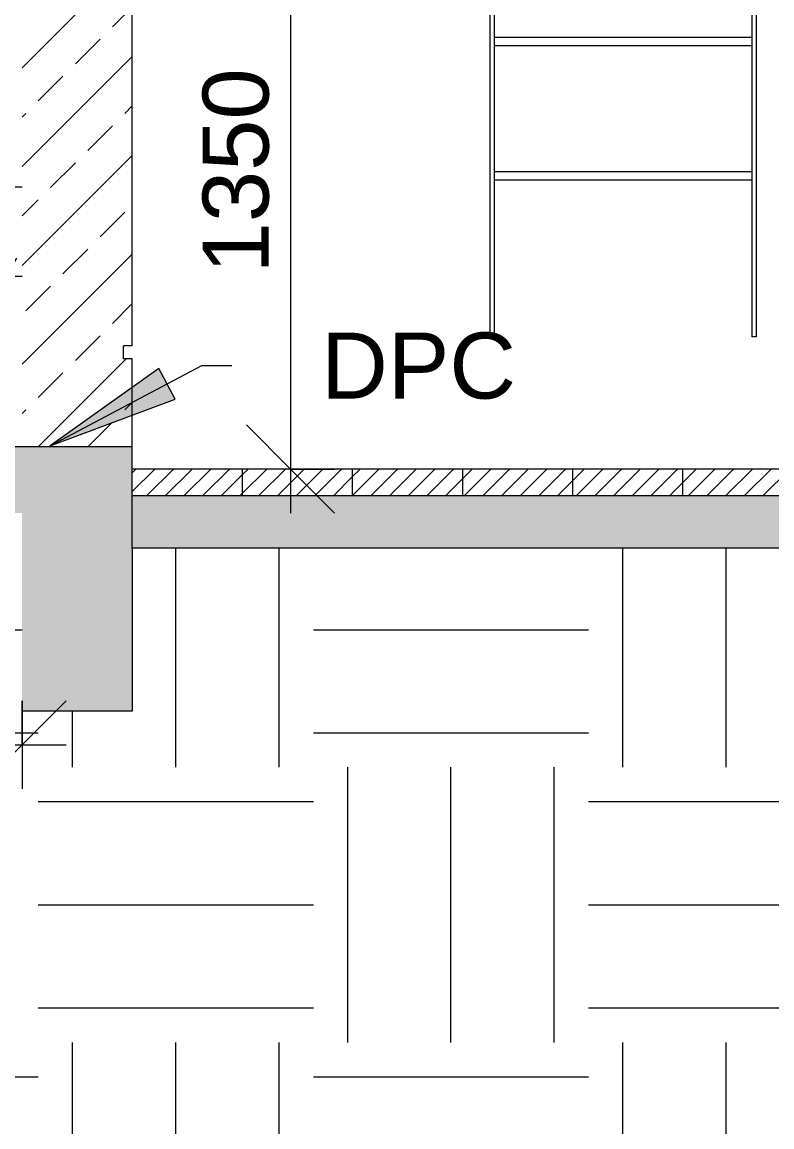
# Model space of a CAD drawing. Header units: millimetres. Extents: x -25665 to 25841, y -6376 to 15610.
# Drawn here: x 4772 to 6475, y -1195 to 1315 of the extents above; entities that cross this region are included whole.
import ezdxf

# ---------------------------------------------------------------- set-up
doc = ezdxf.new("R2010")
doc.units = ezdxf.units.MM
for name, color, linetype, lineweight in [('A-ANNO-DIMS', 211, 'Continuous', 9), ('A-ANNO-DIMS-100', 211, 'Continuous', 9), ('A-DETL-GENF', 92, 'Continuous', 9), ('A-DETL-THIN', 151, 'Continuous', 9), ('A-GENM', 13, 'Continuous', 9), ('A-WALL', 113, 'Continuous', 9), ('A-WALL-PATT', 111, 'Continuous', 18), ('G-ANNO-TEXT', 231, 'Continuous', 9)]:
    doc.layers.add(name, color=color, linetype=linetype, lineweight=lineweight)
doc.styles.add('Arial_4', font='arial.ttf', dxfattribs={"height": 150})
doc.dimstyles.new('100', dxfattribs={"dimscale": 304.8, "dimtxt": 153.03891, "dimasz": 0.656168, "dimexe": 0.328084, "dimexo": 0.0625, "dimgap": 0.016404, "dimtad": 1, "dimdec": 0, "dimzin": 0, "dimdsep": 46, "dimtxsty": 'Arial_4', "dimblk1": 'OBLIQUE', "dimblk2": 'OBLIQUE', "dimsah": 1, "dimcen": 0.09, "dimdle": 0.328084, "dimazin": 0, "dimtfac": 1, "dimtdec": 4, "dimtix": 1, "dimtmove": 0, "dimatfit": 3, "dimfxl": 0.328084, "dimfxlon": 1, "dimtvp": 1, "dimtolj": 1, "dimtzin": 0, "dimarcsym": 2})
pattern_1 = [(45, (-2066.66, 4700), (-21.2132, 21.2132), [])]

# ---------------------------------------------------------------- blocks, each defined once
blk = doc.blocks.new('Ladder_complete_5314 - Ladder_complete_5314-1763503-Section - D')
at = {"layer": 'A-GENM'}
for p, q in [((5834.7, 2733.6), (5834.7, 600)), ((5844.2, 2733.6), (5844.2, 600)), ((6430.1, 2733.6), (6430.1, 600)), ((6439.7, 2733.6), (6439.7, 600)), ((5844.2, 1281), (6430.1, 1281)), ((5844.2, 1262), (6430.1, 1262)), ((5844.2, 976.2), (6430.1, 976.2)), ((5844.2, 957.2), (6430.1, 957.2)), ((5844.2, 600), (5834.7, 600)), ((6439.7, 600), (6430.1, 600))]:
    blk.add_line(p, q, dxfattribs=at)
blk = doc.blocks.new('DIMBLOCK37-Section - D')
at = {"layer": 'A-ANNO-DIMS-100', "transparency": 16777216}
for p, q in [((3772.2, -326.3), (3872.2, -226.3)), ((3772.2, -226.3), (3772.2, -426.3)), ((3772.2, -326.3), (3772.2, -226.3)), ((4772.2, -326.3), (4872.2, -226.3)), ((4772.2, -226.3), (4772.2, -426.3)), ((4772.2, -326.3), (4772.2, -226.3)), ((3672.2, -326.3), (4872.2, -326.3)), ((3772.2, -326.3), (3672.2, -426.3)), ((4772.2, -326.3), (4672.2, -426.3))]:
    blk.add_line(p, q, dxfattribs=at)
at = {"layer": 'A-ANNO-DIMS-100', "color": 0, "transparency": 16777216, "insert": (4041.4, -126.6), "char_height": 150, "width": 553.765, "attachment_point": 1, "line_spacing_factor": 0.941778, "style": 'Arial_4'}
blk.add_mtext('1000', dxfattribs=at)
blk = doc.blocks.new('_Oblique')
at = {"color": 0, "linetype": 'ByBlock', "lineweight": -2}
blk.add_line((-0.5, -0.5), (0.5, 0.5), dxfattribs=at)
blk = doc.blocks.new('DIMBLOCK43-Section - D')
at = {"layer": 'A-ANNO-DIMS-100', "transparency": 16777216}
for p, q in [((5382, 1650), (5282, 1750)), ((5282, 1650), (5482, 1650)), ((5382, 1650), (5282, 1650)), ((5382, 1650), (5382, 200)), ((5382, 1650), (5482, 1550)), ((5382, 300), (5282, 400)), ((5482, 300), (5282, 300)), ((5382, 300), (5482, 200)), ((5382, 300), (5482, 300))]:
    blk.add_line(p, q, dxfattribs=at)
at = {"layer": 'A-ANNO-DIMS-100', "color": 0, "transparency": 16777216, "insert": (5182.2, 744.3), "char_height": 150, "width": 553.765, "attachment_point": 1, "rotation": 90, "line_spacing_factor": 0.941778, "style": 'Arial_4'}
blk.add_mtext('1350', dxfattribs=at)

msp = doc.modelspace()

# ---------------------------------------------------------------- hatches: boundary and pattern name
at = {"layer": 'A-DETL-GENF'}
msp.add_hatch(color=253, dxfattribs=at).paths.add_polyline_path([(1922.2, -250), (2122.2, -250), (2122.2, 200), (4772.2, 200), (4772.2, -250), (5022.2, -250), (5022.2, 350), (-8763.1, 350), (-8763.1, 230), (-9063.1, 230), (-9063.1, 80), (-9363.1, 80), (-9363.1, -230), (-9113.1, -230), (-9113.1, -84.8), (-8543.6, 200), (-7027.8, 200), (-7027.8, -250), (-6777.8, -250), (-6777.8, 200), (-2362.8, 200), (-2362.8, -250), (-2162.8, -250), (-2162.8, 200), (1922.2, 200), (1922.2, -218.3)])
h = msp.add_hatch(dxfattribs=at)
h.set_pattern_fill('FP_19', color=253, style=0, pattern_type=2)
h.set_pattern_definition([(0, (-2066.66, 4700), (625, 625), [625, -625]), (0, (-2066.66, 4934.4), (625, 625), [625, -625]), (0, (-2066.66, 5168.75), (625, 625), [625, -625]), (90, (-1988.54, 5246.9), (-625, 625), [625, -625]), (90, (-1754.16, 5246.9), (-625, 625), [625, -625]), (90, (-1519.8, 5246.9), (-625, 625), [625, -625])])
h.paths.add_polyline_path([(12923.1, -1964.5), (14073.4, -1964.5), (14073.4, 71.5), (13122.2, 71.5), (13122.2, -123.2), (13047.2, -123.2), (13047.2, -171.8), (13018.1, -123.2), (12922.2, -123.2), (12922.2, 300), (10032.2, 300), (9782.2, 50), (9622.2, 50), (9622.2, 120), (5022.2, 120), (5022.2, -250), (4772.2, -250), (4772.2, 150), (3772.2, 150), (3772.2, 200), (2122.2, 200), (2122.2, -250), (1922.2, -250), (1922.2, 200), (-2162.8, 200), (-2162.8, -250), (-2362.8, -250), (-2362.8, 200), (-6777.8, 200), (-6777.8, -250), (-7027.8, -250), (-7027.8, 148.2), (-8647.1, 148.2), (-9113.1, -84.8), (-9113.1, -230), (-17877.8, -230), (-17877.8, -547.3), (-17952.8, -547.3), (-17952.8, -595.8), (-18017.8, -487.3), (-18017.8, -547.3), (-18077.8, -547.3), (-18077.8, -230), (-18422.4, -230), (-18422.4, -1964.5), (12899, -1964.5)])
at = {"layer": 'A-DETL-GENF', "lineweight": 18}
h = msp.add_hatch(dxfattribs=at)
h.set_pattern_fill('FP_15', color=250, style=0, pattern_type=2)
h.set_pattern_definition(pattern_1)
h.paths.add_polyline_path([(5272.2, 240), (5272.2, 300), (5022.2, 300), (5022.2, 240)])
h = msp.add_hatch(dxfattribs=at)
h.set_pattern_fill('FP_15', color=250, style=0, pattern_type=2)
h.set_pattern_definition(pattern_1)
h.paths.add_polyline_path([(5522.2, 240), (5522.2, 300), (5272.2, 300), (5272.2, 240)])
h = msp.add_hatch(dxfattribs=at)
h.set_pattern_fill('FP_15', color=250, style=0, pattern_type=2)
h.set_pattern_definition(pattern_1)
h.paths.add_polyline_path([(5772.2, 240), (5772.2, 300), (5522.2, 300), (5522.2, 240)])
h = msp.add_hatch(dxfattribs=at)
h.set_pattern_fill('FP_15', color=250, style=0, pattern_type=2)
h.set_pattern_definition(pattern_1)
h.paths.add_polyline_path([(6022.2, 240), (6022.2, 300), (5772.2, 300), (5772.2, 240), (5949.4, 240)])
h = msp.add_hatch(dxfattribs=at)
h.set_pattern_fill('FP_15', color=250, style=0, pattern_type=2)
h.set_pattern_definition(pattern_1)
h.paths.add_polyline_path([(6272.2, 240), (6272.2, 300), (6022.2, 300), (6022.2, 240)])
h = msp.add_hatch(dxfattribs=at)
h.set_pattern_fill('FP_15', color=250, style=0, pattern_type=2)
h.set_pattern_definition(pattern_1)
h.paths.add_polyline_path([(6522.2, 240), (6522.2, 300), (6272.2, 300), (6272.2, 240)])
at = {"layer": 'A-DETL-GENF'}
h = msp.add_hatch(dxfattribs=at)
h.set_pattern_fill('FP_14', style=0, pattern_type=2)
h.set_pattern_definition([(0, (-2066.66, 4700), (121.92, 30.48), [10.058, -81.382, 10.058, -81.382, -487.68]), (0, (-2066.66, 4700), (121.92, 30.48), [-182.88, 10.058, -172.822, 10.058, -81.382, -213.36]), (0, (-2066.66, 4700), (121.92, 30.48), [-457.2, 10.058, -50.902, 10.058, -142.342]), (120, (-2020.94, 4715.24), (-87.356454, 90.34582), [10.058, -81.382, 10.058, -81.382, -487.68]), (120, (-2020.94, 4715.24), (-87.356454, 90.34582), [-182.88, 10.058, -172.822, 10.058, -81.382, -213.36]), (120, (-2020.94, 4715.24), (-87.356454, 90.34582), [-457.2, 10.058, -50.902, 10.058, -142.342]), (240, (-2005.7, 4776.2), (-34.563546, -120.82582), [10.058, -81.382, 10.058, -81.382, -487.68]), (240, (-2005.7, 4776.2), (-34.563546, -120.82582), [-182.88, 10.058, -172.822, 10.058, -81.382, -213.36]), (240, (-2005.7, 4776.2), (-34.563546, -120.82582), [-457.2, 10.058, -50.902, 10.058, -142.342])])
h.paths.add_polyline_path([(8995.9, 120), (9622.2, 120), (9622.2, 240), (5022.2, 240), (5022.2, 120), (8772.2, 120)])
at = {"layer": 'A-WALL-PATT', "lineweight": 9}
h = msp.add_hatch(dxfattribs=at)
h.set_pattern_fill('FP_1', color=256, style=0, pattern_type=2)
h.set_pattern_definition([(45, (-2066.66, 4700), (-112.2532, 112.2532), []), (45, (-1954.4, 4700), (-112.2532, 112.2532), [79.375, -39.687])])
h.paths.add_polyline_path([(4772.2, 350), (5022.2, 350), (5022.2, 550), (5002.2, 550), (5002.2, 580), (5022.2, 580), (5022.2, 1500), (4772.2, 1500), (4772.2, 1095.5)])
h.paths.add_polyline_path([(4772.2, 2800), (5022.2, 2800), (5022.2, 3250), (4772.2, 3250)])
h.paths.add_polyline_path([(4938.3, 3950), (5022.2, 3950), (5022.2, 5100), (4772.2, 5100), (4772.2, 3950), (4933.9, 3950)])
h.paths.add_polyline_path([(5022.2, 6400), (5022.2, 7020), (5002.2, 7020), (5002.2, 7050), (4772.2, 7050), (4772.2, 6400), (5018.3, 6400)])
h = msp.add_hatch(dxfattribs=at)
h.set_pattern_fill('FP_3', color=256, style=0, pattern_type=2)
h.set_pattern_definition([(0, (-2066.66, 4700), (406.4, 101.6), [33.528, -271.272, 33.528, -271.272, -1625.6]), (0, (-2066.66, 4700), (406.4, 101.6), [-609.6, 33.528, -576.072, 33.528, -271.272, -711.2]), (0, (-2066.66, 4700), (406.4, 101.6), [-1524, 33.528, -169.672, 33.528, -474.472]), (120, (-1914.26, 4750.8), (-291.1882, 301.1527), [33.528, -271.272, 33.528, -271.272, -1625.6]), (120, (-1914.26, 4750.8), (-291.1882, 301.1527), [-609.6, 33.528, -576.072, 33.528, -271.272, -711.2]), (120, (-1914.26, 4750.8), (-291.1882, 301.1527), [-1524, 33.528, -169.672, 33.528, -474.472]), (240, (-1863.46, 4954), (-115.2118, -402.7527), [33.528, -271.272, 33.528, -271.272, -1625.6]), (240, (-1863.46, 4954), (-115.2118, -402.7527), [-609.6, 33.528, -576.072, 33.528, -271.272, -711.2]), (240, (-1863.46, 4954), (-115.2118, -402.7527), [-1524, 33.528, -169.672, 33.528, -474.472])])
h.paths.add_polyline_path([(4772.2, 450), (4772.2, 1650), (4752.2, 1650), (4752.2, 450)])
h.paths.add_polyline_path([(4772.2, 2650), (4772.2, 3120), (4752.2, 3120), (4752.2, 2650)])
at = {"layer": 'G-ANNO-TEXT'}
msp.add_hatch(color=7, dxfattribs=at).paths.add_polyline_path([(4836.1, 352.9), (5119.8, 458.3), (5082.8, 528.1)])

# ---------------------------------------------------------------- linework, layer by layer
at = {"layer": 'A-DETL-THIN'}
for p, q in [((5022.2, 350), (-6777.8, 350)), ((5022.2, 120), (5022.2, 350)), ((5272.2, 300), (5022.2, 300)), ((5272.2, 300), (5272.2, 240)), ((5522.2, 300), (5272.2, 300)), ((5522.2, 300), (5522.2, 240)), ((5772.2, 300), (5522.2, 300)), ((5772.2, 300), (5772.2, 240)), ((6022.2, 300), (5772.2, 300)), ((6022.2, 300), (6022.2, 240)), ((6272.2, 300), (6022.2, 300)), ((6272.2, 300), (6272.2, 240)), ((6522.2, 300), (6272.2, 300)), ((5022.2, 240), (5272.2, 240)), ((5272.2, 240), (5522.2, 240)), ((5522.2, 240), (5772.2, 240)), ((5772.2, 240), (6022.2, 240)), ((6022.2, 240), (6272.2, 240)), ((6272.2, 240), (6522.2, 240)), ((9622.2, 120), (5022.2, 120)), ((5022.2, 120), (5022.2, -250)), ((5022.2, -250), (4772.2, -250))]:
    msp.add_line(p, q, dxfattribs=at)
at = {"layer": 'A-WALL', "lineweight": 18}
for p, q in [((5022.2, 580), (5022.2, 1500)), ((5002.2, 550), (5002.2, 580)), ((5022.2, 580), (5002.2, 580)), ((5022.2, 550), (5002.2, 550)), ((5022.2, 350), (5022.2, 550))]:
    msp.add_line(p, q, dxfattribs=at)
at = {"layer": 'G-ANNO-TEXT', "color": 7}
for p, q in [((4836.1, 352.9), (5180.2, 535)), ((5082.8, 528.1), (4836.1, 352.9)), ((5119.8, 458.3), (5082.8, 528.1)), ((5180.2, 535), (5248.5, 535)), ((4836.1, 352.9), (5119.8, 458.3))]:
    msp.add_line(p, q, dxfattribs=at)

# ---------------------------------------------------------------- block references
at = {"layer": 'A-GENM'}
msp.add_blockref('Ladder_complete_5314 - Ladder_complete_5314-1763503-Section - D', (0, 0), dxfattribs=at)

# ---------------------------------------------------------------- texts
at = {"layer": 'G-ANNO-TEXT', "color": 7, "insert": (5451.7, 610), "char_height": 150, "width": 537.131, "attachment_point": 1, "style": 'Arial_4'}
msp.add_mtext('DPC', dxfattribs=at)

# ---------------------------------------------------------------- dimensions: what is measured, and where the dimension line sits
at = {"layer": 'A-ANNO-DIMS'}
dim = msp.add_linear_dim(base=(5382, 300), p1=(5282, 1650), p2=(5482, 300), angle=90, dimstyle='100', override={"dimpost": '<>', "dimfxl": 1364.734406}, dxfattribs=at)
dim.commit()
dim.dimension.update_dxf_attribs({"geometry": 'DIMBLOCK43-Section - D', "text_midpoint": (5300.3, 975)})
dim = msp.add_linear_dim(base=(4772.2, -326.3), p1=(3772.2, -226.3), p2=(4772.2, -226.3), dimstyle='100', override={"dimpost": '<>', "dimfxl": 999.99985}, dxfattribs=at)
dim.commit()
dim.dimension.update_dxf_attribs({"geometry": 'DIMBLOCK37-Section - D', "text_midpoint": (4272.2, -244.7)})

doc.saveas('drawing.dxf')
